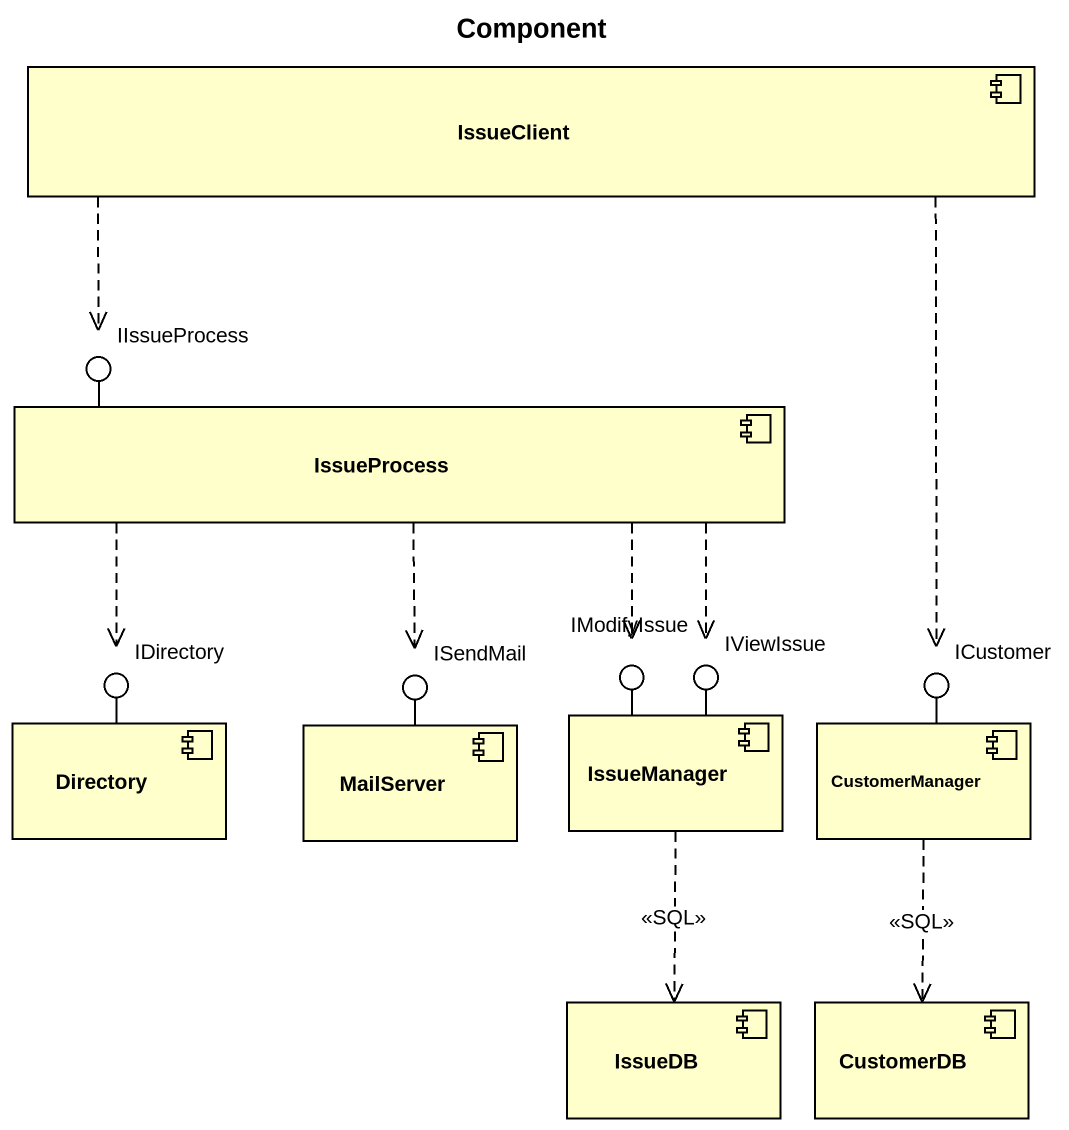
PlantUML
@startuml
title Component
component IssueClient
() IIssueProcess
component IssueProcess
() IModifyIssue
() IViewIssue
component Directory
() IDirectory
component MailServer
() ISendMail
component IssueManager
component CustomerManager
() ICustomer
component IssueDB
component CustomerDB
IssueProcess -left- IIssueProcess
IssueManager -up- IModifyIssue
IssueManager -up- IViewIssue
Directory -up- IDirectory
MailServer -up- ISendMail
CustomerManager -up- ICustomer
IssueClient .left.> IIssueProcess
IssueClient ..> ICustomer
IssueProcess ..> IModifyIssue
IssueProcess ..> IViewIssue
IssueProcess ..> IDirectory
IssueProcess ..> ISendMail
IssueManager ..> IssueDB : <<SQL>>
CustomerManager ..> CustomerDB : <<SQL>>
@enduml
